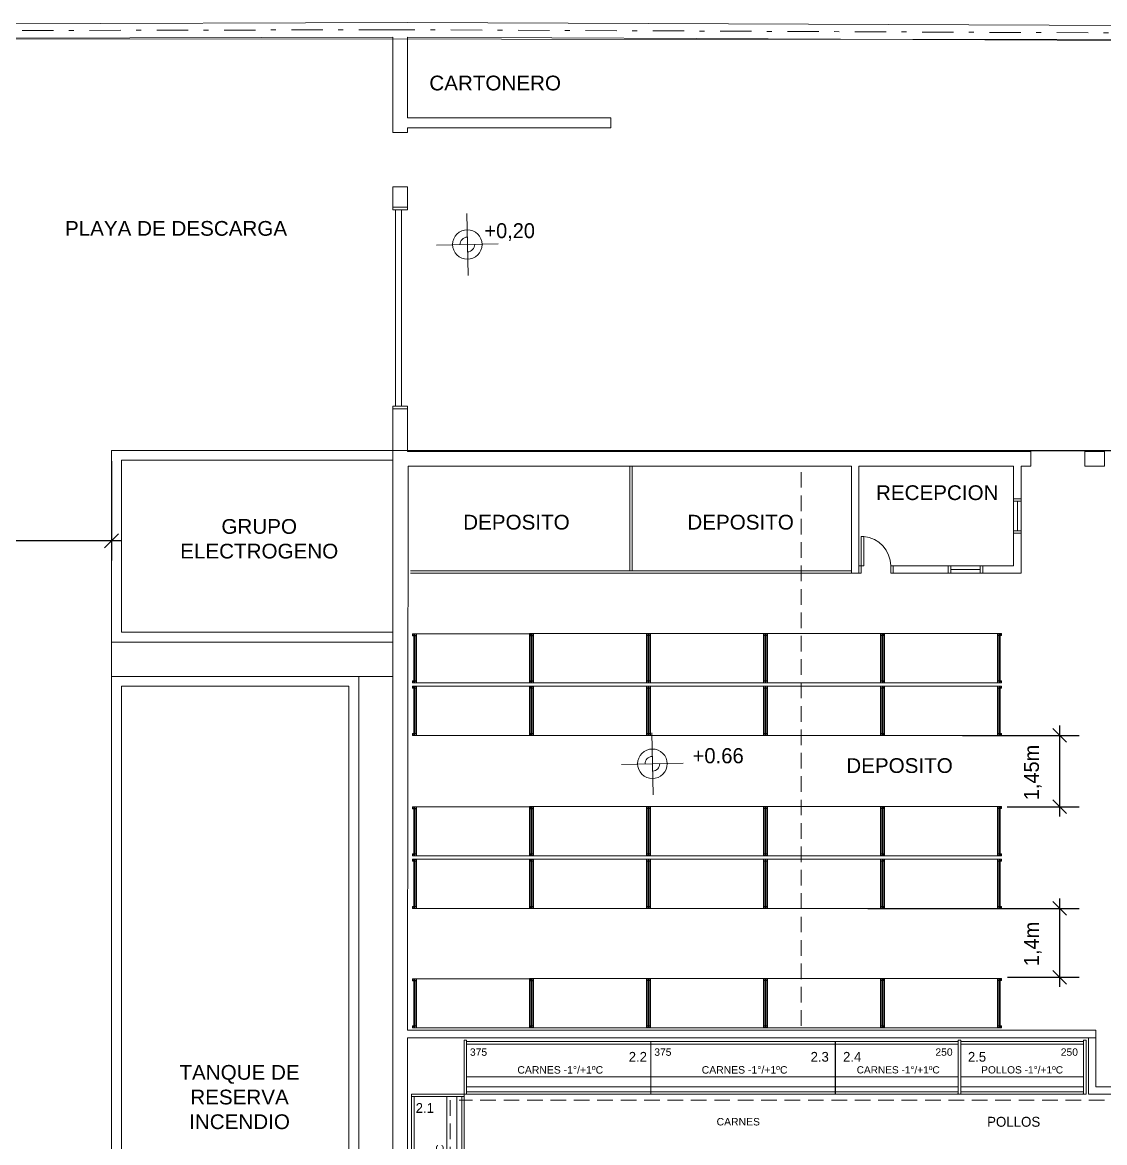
# Model space of a CAD drawing. Header units: metres. Extents: x 1411 to 1550, y 2159 to 2211.
# Drawn here: x 1480.05 to 1502.07, y 2184.21 to 2207 of the extents above; entities that cross this region are included whole.
import ezdxf

# ---------------------------------------------------------------- set-up
doc = ezdxf.new("R2010")
doc.units = ezdxf.units.M
doc.header["$LTSCALE"] = 0.635
doc.header["$PDMODE"] = 1
doc.header["$PDSIZE"] = -2
doc.linetypes.add('STYLE_10', pattern=[0.749969, 0.500031, -0.249939])
doc.linetypes.add('STYLE_12', pattern=[1.999969, 0.999985, -0.500031, 0.000534058, -0.49942])
for name, color, linetype in [('37-Plantas-05', 7, 'Continuous'), ('Cotas', 7, 'Continuous'), ('Equip Varios', 7, 'Continuous'), ('Nuevo', 162, 'Continuous'), ('Numeros equip frio', 1, 'Continuous'), ('Superficies', 7, 'Continuous'), ('texto', 7, 'Continuous'), ('Varios', 7, 'Continuous')]:
    doc.layers.add(name, color=color, linetype=linetype)
doc.styles.add('Arial', font='ARIAL.TTF')
doc.styles.add('Futura', font='')
doc.styles.add('Geneva', font='')
doc.styles.get('Futura').set_extended_font_data('Futura')
doc.styles.get('Geneva').set_extended_font_data('Geneva')
doc.dimstyles.new('Arch', dxfattribs={"dimtxt": 0.101055, "dimasz": 0.280603, "dimexe": 0.396875, "dimexo": 0.198437, "dimgap": 0.001587, "dimtad": 1, "dimzin": 11, "dimtxsty": 'Geneva', "dimblk": 'VW_SLASH', "dimcen": 0, "dimdle": 0.001587, "dimadec": 0, "dimazin": 0, "dimtfac": 0.8, "dimtix": 1, "dimtmove": 0, "dimatfit": 0, "dimldrblk": 'VW_FILLEDARROW', "dimfxl": 1, "dimfrac": 2, "dimtolj": 1, "dimtzin": 11, "dimarcsym": 0})

# ---------------------------------------------------------------- blocks, each defined once
blk = doc.blocks.new('Group')
at = {"color": 7, "linetype": 'Continuous', "lineweight": 5}
for p, q in [((-0.002, 0.038), (0.018, 0.038)), ((-0.002, -0.002), (-0.002, 0.038)), ((0, 0.036), (0, 0)), ((0, 0.036), (0.018, 0.036)), ((0.076, 0), (0, 0)), ((0.018, 0.038), (0.018, 0.036)), ((0.058, 0.038), (0.078, 0.038)), ((0.058, 0.038), (0.058, 0.036)), ((0.076, 0.036), (0.058, 0.036)), ((0.076, 0.036), (0.076, 0)), ((0.078, 0.038), (0.078, -0.002)), ((0.078, -0.002), (-0.002, -0.002))]:
    blk.add_line(p, q, dxfattribs=at)
blk = doc.blocks.new('Group-1')
at = {"color": 7, "linetype": 'Continuous', "lineweight": 5}
for p, q in [((-0.002, 0.998), (-0.002, 0.958)), ((0.078, 0.998), (-0.002, 0.998)), ((-0.002, 0.958), (0.018, 0.958)), ((0.076, 0.996), (0, 0.996)), ((0, 0.96), (0, 0.996)), ((0, 0.96), (0.018, 0.96)), ((0.018, 0.958), (0.018, 0.96)), ((0.058, 0.958), (0.058, 0.96)), ((0.076, 0.96), (0.058, 0.96)), ((0.058, 0.958), (0.078, 0.958)), ((0.076, 0.96), (0.076, 0.996)), ((0.078, 0.958), (0.078, 0.998))]:
    blk.add_line(p, q, dxfattribs=at)
blk = doc.blocks.new('Group-2')
at = {"color": 7, "linetype": 'Continuous', "lineweight": 5}
for p, q in [((2.378, 0.038), (2.378, -0.002)), ((2.398, 0.038), (2.378, 0.038)), ((2.38, 0.036), (2.38, 0)), ((2.38, 0.036), (2.398, 0.036)), ((2.38, 0), (2.456, 0)), ((2.398, 0.038), (2.398, 0.036)), ((2.458, 0.038), (2.438, 0.038)), ((2.438, 0.038), (2.438, 0.036)), ((2.456, 0.036), (2.438, 0.036)), ((2.456, 0.036), (2.456, 0)), ((2.458, -0.002), (2.458, 0.038)), ((2.378, -0.002), (2.458, -0.002))]:
    blk.add_line(p, q, dxfattribs=at)
blk = doc.blocks.new('Group-3')
at = {"color": 7, "linetype": 'Continuous', "lineweight": 5}
for p, q in [((2.378, 0.958), (2.378, 0.998)), ((2.378, 0.998), (2.458, 0.998)), ((2.398, 0.958), (2.378, 0.958)), ((2.38, 0.996), (2.456, 0.996)), ((2.38, 0.96), (2.38, 0.996)), ((2.38, 0.96), (2.398, 0.96)), ((2.398, 0.958), (2.398, 0.96)), ((2.438, 0.958), (2.438, 0.96)), ((2.456, 0.96), (2.438, 0.96)), ((2.458, 0.958), (2.438, 0.958)), ((2.456, 0.96), (2.456, 0.996)), ((2.458, 0.998), (2.458, 0.958))]:
    blk.add_line(p, q, dxfattribs=at)
blk = doc.blocks.new('Rack')
at = {"color": 7, "linetype": 'Continuous', "lineweight": 5}
for points in [[(0.023, 0.978), (0.038, 0.978), (0.038, 0.018), (0.023, 0.018)], [(0.053, 0.978), (0.038, 0.978), (0.038, 0.018), (0.053, 0.018)], [(0.078, 0.998), (2.378, 0.998), (2.378, -0.002), (0.078, -0.002)], [(2.403, 0.978), (2.418, 0.978), (2.418, 0.018), (2.403, 0.018)], [(2.433, 0.978), (2.418, 0.978), (2.418, 0.018), (2.433, 0.018)]]:
    blk.add_lwpolyline(points, close=True, dxfattribs=at)
at = {"color": 7}
for name in ['Group-1', 'Group-3', 'Group', 'Group-2']:
    blk.add_blockref(name, (0, 0), dxfattribs=at)
blk = doc.blocks.new('GROUP-77')
at = {"color": 7, "linetype": 'Continuous', "lineweight": 15}
for p, q in [((10.21654, 28.28861), (10.21654, 27.25194)), ((7.71654, 27.57027), (10.21654, 27.57027)), ((7.71654, 27.36601), (10.21654, 27.36601)), ((7.71654, 27.26861), (10.21654, 27.26861)), ((7.73668, 27.21861), (10.14132, 27.21861))]:
    blk.add_line(p, q, dxfattribs=at)
for points in [[(10.21654, 28.28861), (7.71654, 28.28861), (7.71654, 27.21861), (10.21654, 27.21861)], [(7.71654, 28.28861), (7.71654, 28.23861), (10.21624, 28.23861), (10.21634, 28.28861)]]:
    blk.add_lwpolyline(points, close=True, dxfattribs=at)
blk.add_arc((10.18654, 27.24694), 0.03, 270, 0, dxfattribs=at)
at = {"color": 2, "attachment_point": 5, "style": 'Arial'}
for s, insert, char_height, line_spacing_factor in [('250', (9.92713, 28.07415), 0.150054, 1.003655), (' CARNES -1°/+1ºC', (8.96654, 27.71276), 0.1466882, 1.026684)]:
    blk.add_mtext(s, dxfattribs=dict(at, insert=insert, char_height=char_height, line_spacing_factor=line_spacing_factor))
blk = doc.blocks.new('GROUP-78')
at = {"color": 7, "linetype": 'Continuous', "lineweight": 15}
for p, q in [((12.76654, 28.28861), (12.76654, 27.25194)), ((10.26654, 27.57027), (12.76654, 27.57027)), ((10.26654, 27.36601), (12.76654, 27.36601)), ((10.26654, 27.26861), (12.76654, 27.26861)), ((10.28668, 27.21861), (12.69132, 27.21861))]:
    blk.add_line(p, q, dxfattribs=at)
for points in [[(12.76654, 28.28861), (10.26654, 28.28861), (10.26654, 27.21861), (12.76654, 27.21861)], [(10.26654, 28.28861), (10.26654, 28.23861), (12.76624, 28.23861), (12.76634, 28.28861)]]:
    blk.add_lwpolyline(points, close=True, dxfattribs=at)
blk.add_arc((12.73654, 27.24694), 0.03, 270, 0, dxfattribs=at)
at = {"color": 2, "attachment_point": 5, "style": 'Arial'}
for s, insert, char_height, line_spacing_factor in [('250', (12.47713, 28.07415), 0.150054, 1.003655), ('POLLOS -1°/+1ºC', (11.51654, 27.71276), 0.1476478, 1.020011)]:
    blk.add_mtext(s, dxfattribs=dict(at, insert=insert, char_height=char_height, line_spacing_factor=line_spacing_factor))
blk = doc.blocks.new('MONTECARLO_CAR__375')
at = {"color": 7, "linetype": 'Continuous', "lineweight": 15}
for p, q in [((0, 1.07), (3.75, 1.07)), ((0, 0.35167), (3.75, 0.35167)), ((0, 0.1474), (3.75, 0.1474)), ((0, 0.05), (3.75, 0.05)), ((0.03, 0), (3.7207, 0))]:
    blk.add_line(p, q, dxfattribs=at)
for points in [[(0, 1.07), (3.75, 1.07), (3.75, 0), (0, 0)], [(0, 1.07), (0, 1.02), (3.7499, 1.02), (3.75, 1.07)]]:
    blk.add_lwpolyline(points, close=True, dxfattribs=at)
at = {"color": 2, "attachment_point": 5, "style": 'Arial'}
for s, insert, char_height, line_spacing_factor in [('375', (0.24178, 0.85554), 0.150054, 1.003655), (' CARNES -1°/+1ºC', (1.875, 0.49415), 0.1516009, 0.993414)]:
    blk.add_mtext(s, dxfattribs=dict(at, insert=insert, char_height=char_height, line_spacing_factor=line_spacing_factor))
blk = doc.blocks.new('*D263')
at = {"color": 0, "linetype": 'Continuous', "lineweight": -2}
for p, q in [((1481.867, 2198.072), (1481.867, 2196.054)), ((1475.867, 2197.823), (1475.867, 2196.054)), ((1475.867, 2196.451), (1475.668, 2196.451)), ((1481.867, 2196.451), (1475.867, 2196.451)), ((1482.065, 2196.451), (1481.867, 2196.451))]:
    blk.add_line(p, q, dxfattribs=at)
at = {"color": 0, "linetype": 'Continuous', "lineweight": 20}
for p, q in [((1476.007, 2196.591), (1475.726, 2196.311)), ((1481.726, 2196.311), (1482.007, 2196.591))]:
    blk.add_line(p, q, dxfattribs=at)
at = {"layer": 'Defpoints', "color": 0, "lineweight": 0}
for p in [(1481.867, 2198.271), (1475.867, 2198.022), (1481.867, 2196.451)]:
    blk.add_point(p, dxfattribs=at)
at = {"color": 0, "insert": (1478.373, 2197.927), "char_height": 0.5053, "attachment_point": 1, "line_spacing_factor": 0.96736, "style": 'Geneva'}
blk.add_mtext('6m', dxfattribs=at)
blk = doc.blocks.new('VW_FILLEDARROW')
at = {"color": 0, "lineweight": -2}
blk.add_solid([(0, 0), (-1.414, -0.379), (-1.414, 0.379)], dxfattribs=at)
blk = doc.blocks.new('VW_SLASH')
at = {"color": 0, "linetype": 'ByBlock', "lineweight": -2}
blk.add_line((0, 0), (-1, 0), dxfattribs=at)
at = {"color": 0, "linetype": 'ByBlock', "lineweight": 20}
blk.add_line((-0.5, -0.5), (0.5, 0.5), dxfattribs=at)
blk = doc.blocks.new('*D265')
at = {"color": 0, "linetype": 'Continuous', "lineweight": -2}
for p, q in [((1501.157, 2188.973), (1501.157, 2189.172)), ((1497.255, 2188.973), (1501.553, 2188.973)), ((1501.157, 2187.571), (1501.157, 2188.973)), ((1500.095, 2187.571), (1501.553, 2187.571)), ((1501.157, 2187.373), (1501.157, 2187.571))]:
    blk.add_line(p, q, dxfattribs=at)
at = {"color": 0, "linetype": 'Continuous', "lineweight": 20}
for p, q in [((1501.297, 2188.833), (1501.016, 2189.113)), ((1501.016, 2187.711), (1501.297, 2187.431))]:
    blk.add_line(p, q, dxfattribs=at)
at = {"layer": 'Defpoints', "color": 0, "lineweight": 0}
for p in [(1497.057, 2188.973), (1499.897, 2187.571), (1501.157, 2187.571)]:
    blk.add_point(p, dxfattribs=at)
at = {"color": 0, "insert": (1500.43, 2187.798), "char_height": 0.3032, "attachment_point": 1, "rotation": 90, "line_spacing_factor": 0.96736, "style": 'Geneva'}
blk.add_mtext('1,4m', dxfattribs=at)
blk = doc.blocks.new('*D266')
at = {"color": 0, "linetype": 'Continuous', "lineweight": 20}
for p, q in [((1501.297, 2192.353), (1501.016, 2192.633)), ((1501.016, 2191.181), (1501.297, 2190.901))]:
    blk.add_line(p, q, dxfattribs=at)
at = {"color": 0, "linetype": 'Continuous', "lineweight": -2}
for p, q in [((1501.157, 2192.493), (1501.157, 2192.692)), ((1499.175, 2192.493), (1501.553, 2192.493)), ((1501.157, 2191.041), (1501.157, 2192.493)), ((1500.09, 2191.041), (1501.553, 2191.041)), ((1501.157, 2190.843), (1501.157, 2191.041))]:
    blk.add_line(p, q, dxfattribs=at)
at = {"layer": 'Defpoints', "color": 0, "lineweight": 0}
for p in [(1498.977, 2192.493), (1499.892, 2191.041), (1501.157, 2191.041)]:
    blk.add_point(p, dxfattribs=at)
at = {"color": 0, "insert": (1500.43, 2191.174), "char_height": 0.3032, "attachment_point": 1, "rotation": 90, "line_spacing_factor": 0.96736, "style": 'Geneva'}
blk.add_mtext('1,45m', dxfattribs=at)

msp = doc.modelspace()

# ---------------------------------------------------------------- linework, layer by layer
at = {"layer": '37-Plantas-05', "color": 83, "linetype": 'Continuous', "lineweight": 15}
for p, q in [((1487.893, 2207.001), (1458.923, 2206.909)), ((1487.591, 2206.702), (1458.622, 2206.611)), ((1487.591, 2204.757), (1487.591, 2206.701)), ((1532.525, 2206.501), (1487.891, 2206.701)), ((1487.891, 2205.057), (1487.891, 2206.699)), ((1492.023, 2205.057), (1487.891, 2205.057)), ((1492.023, 2204.857), (1492.023, 2205.057)), ((1487.891, 2204.757), (1487.591, 2204.757)), ((1492.023, 2204.857), (1487.891, 2204.857)), ((1487.891, 2204.757), (1487.891, 2204.857)), ((1487.591, 2203.239), (1487.591, 2203.657)), ((1487.891, 2203.657), (1487.591, 2203.657)), ((1487.891, 2203.24), (1487.891, 2203.657)), ((1500.569, 2198.271), (1487.891, 2198.271)), ((1500.569, 2198.271), (1500.569, 2197.971)), ((1487.899, 2197.971), (1496.919, 2197.971)), ((1492.408, 2197.971), (1492.408, 2195.841)), ((1492.458, 2197.971), (1492.458, 2195.841)), ((1496.919, 2195.791), (1496.919, 2197.971)), ((1500.219, 2197.971), (1497.069, 2197.971)), ((1497.069, 2195.941), (1497.069, 2197.971)), ((1497.069, 2197.971), (1500.219, 2197.971)), ((1500.219, 2197.306), (1500.219, 2197.971)), ((1500.369, 2197.306), (1500.369, 2197.971)), ((1500.369, 2197.971), (1500.569, 2197.971)), ((1500.369, 2197.306), (1500.219, 2197.306)), ((1500.219, 2195.941), (1500.219, 2196.606)), ((1500.369, 2196.606), (1500.219, 2196.606)), ((1500.369, 2195.791), (1500.369, 2196.606)), ((1496.919, 2195.841), (1487.947, 2195.841)), ((1496.919, 2195.791), (1487.947, 2195.791)), ((1497.069, 2195.791), (1496.919, 2195.791)), ((1498.889, 2195.941), (1497.769, 2195.941)), ((1498.889, 2195.791), (1497.769, 2195.791)), ((1498.889, 2195.791), (1498.889, 2195.941)), ((1499.589, 2195.791), (1499.589, 2195.941)), ((1499.589, 2195.941), (1500.219, 2195.941)), ((1499.589, 2195.791), (1500.369, 2195.791))]:
    msp.add_line(p, q, dxfattribs=at)
at = {"layer": '37-Plantas-05', "color": 4, "linetype": 'STYLE_12', "lineweight": 15}
for p, q in [((1487.532, 2206.852), (1416.921, 2206.691)), ((1533.233, 2206.651), (1487.532, 2206.852))]:
    msp.add_line(p, q, dxfattribs=at)
at = {"layer": '37-Plantas-05', "color": 151, "linetype": 'Continuous', "lineweight": 15}
for p, q in [((1487.641, 2199.189), (1487.641, 2203.189)), ((1487.769, 2199.19), (1487.769, 2203.19)), ((1500.294, 2197.256), (1500.294, 2196.656)), ((1499.539, 2195.866), (1498.939, 2195.866))]:
    msp.add_line(p, q, dxfattribs=at)
at = {"layer": '37-Plantas-05', "color": 2, "linetype": 'STYLE_10', "lineweight": 15}
msp.add_line((1495.894, 2197.851), (1495.894, 2186.491), dxfattribs=at)
at = {"layer": '37-Plantas-05', "color": 70, "linetype": 'Continuous', "lineweight": 15}
for p, q in [((1500.219, 2196.656), (1500.219, 2197.256)), ((1500.369, 2197.256), (1500.369, 2196.656)), ((1498.939, 2195.941), (1499.539, 2195.941)), ((1499.539, 2195.791), (1498.939, 2195.791))]:
    msp.add_line(p, q, dxfattribs=at)
at = {"layer": '37-Plantas-05', "color": 144, "linetype": 'Continuous', "lineweight": 15}
for p, q in [((1497.069, 2195.791), (1497.069, 2195.941)), ((1497.119, 2195.941), (1497.069, 2195.941)), ((1497.119, 2195.791), (1497.069, 2195.791)), ((1497.119, 2195.791), (1497.119, 2195.941)), ((1497.719, 2195.791), (1497.719, 2195.941)), ((1497.769, 2195.941), (1497.719, 2195.941)), ((1497.769, 2195.791), (1497.719, 2195.791)), ((1497.769, 2195.791), (1497.769, 2195.941))]:
    msp.add_line(p, q, dxfattribs=at)
for points in [[(1487.891, 2203.189), (1487.891, 2203.239), (1487.591, 2203.239), (1487.591, 2203.189)], [(1500.219, 2197.306), (1500.219, 2197.256), (1500.369, 2197.256), (1500.369, 2197.306)], [(1500.219, 2196.656), (1500.219, 2196.606), (1500.369, 2196.606), (1500.369, 2196.656)], [(1498.939, 2195.941), (1498.889, 2195.941), (1498.889, 2195.791), (1498.939, 2195.791)], [(1499.589, 2195.941), (1499.539, 2195.941), (1499.539, 2195.791), (1499.589, 2195.791)]]:
    msp.add_lwpolyline(points, close=True, dxfattribs=at)
at = {"layer": '37-Plantas-05', "color": 151, "linetype": 'Continuous', "lineweight": 15}
msp.add_lwpolyline([(1497.169, 2196.541), (1497.119, 2196.541), (1497.119, 2195.941), (1497.169, 2195.941), (1497.169, 2196.541)], close=True, dxfattribs=at)
msp.add_arc((1497.116, 2195.941), 0.602, 0, 85.0211, dxfattribs=at)
at = {"layer": 'Nuevo', "color": 83, "linetype": 'Continuous', "lineweight": 15}
for p, q in [((1487.591, 2199.139), (1487.591, 2186.491)), ((1487.891, 2198.271), (1487.891, 2199.139)), ((1487.591, 2198.291), (1481.867, 2198.291)), ((1481.867, 2198.291), (1481.867, 2194.391)), ((1487.591, 2198.091), (1482.067, 2198.091)), ((1482.067, 2198.091), (1482.067, 2194.591)), ((1502.069, 2198.271), (1501.669, 2198.271)), ((1501.669, 2198.271), (1501.669, 2197.971)), ((1502.069, 2198.271), (1502.069, 2197.971)), ((1487.899, 2197.971), (1487.891, 2186.491)), ((1501.669, 2197.971), (1502.069, 2197.971)), ((1487.591, 2194.591), (1482.067, 2194.591)), ((1487.591, 2194.391), (1481.867, 2194.391)), ((1481.867, 2193.691), (1481.867, 2174.091)), ((1486.897, 2193.691), (1481.867, 2193.691)), ((1486.897, 2193.691), (1486.897, 2177.741)), ((1482.067, 2193.491), (1482.067, 2177.941)), ((1486.697, 2193.491), (1482.067, 2193.491)), ((1486.697, 2193.491), (1486.697, 2177.941)), ((1487.591, 2186.491), (1487.591, 2169.021)), ((1487.891, 2186.491), (1501.891, 2186.491)), ((1501.891, 2186.491), (1501.891, 2186.341)), ((1487.891, 2186.341), (1487.891, 2169.221)), ((1501.891, 2186.341), (1487.891, 2186.341))]:
    msp.add_line(p, q, dxfattribs=at)
at = {"layer": 'Nuevo', "color": 111, "linetype": 'Continuous', "lineweight": 15}
for p, q in [((1501.741, 2186.341), (1501.741, 2185.191)), ((1501.741, 2186.341), (1501.891, 2186.341)), ((1501.891, 2186.341), (1501.891, 2185.341)), ((1502.225, 2185.341), (1501.891, 2185.341)), ((1502.225, 2185.191), (1501.741, 2185.191))]:
    msp.add_line(p, q, dxfattribs=at)
at = {"layer": 'Nuevo', "color": 2, "linetype": 'STYLE_10', "lineweight": 15}
for p, q in [((1488.759, 2185.071), (1488.759, 2170.04)), ((1506.354, 2185.071), (1488.937, 2185.071))]:
    msp.add_line(p, q, dxfattribs=at)
at = {"layer": 'Nuevo', "color": 144, "linetype": 'Continuous', "lineweight": 15}
msp.add_lwpolyline([(1487.891, 2199.139), (1487.891, 2199.189), (1487.591, 2199.189), (1487.591, 2199.139)], close=True, dxfattribs=at)
at = {"layer": 'Nuevo', "color": 111, "linetype": 'Continuous', "lineweight": 15}
for points in [[(1489.041, 2186.291), (1489.091, 2186.291), (1489.091, 2185.191), (1489.041, 2185.191)], [(1499.091, 2186.291), (1499.141, 2186.291), (1499.141, 2185.191), (1499.091, 2185.191)], [(1501.641, 2186.291), (1501.691, 2186.291), (1501.691, 2185.191), (1501.641, 2185.191)], [(1487.971, 2185.191), (1489.041, 2185.191), (1489.041, 2185.141), (1487.971, 2185.141)]]:
    msp.add_lwpolyline(points, close=True, dxfattribs=at)
at = {"layer": 'Superficies', "color": 190, "linetype": 'Continuous', "lineweight": 9}
msp.add_lwpolyline([(1418.25, 2206.692), (1532.724, 2206.64), (1532.724, 2206.654), (1532.934, 2206.64), (1532.724, 2206.64), (1532.775, 2198.271), (1481.867, 2198.291), (1481.867, 2171.841), (1484.729, 2171.841), (1484.729, 2174.091), (1487.541, 2174.076), (1487.591, 2169.021), (1489.53, 2169.021), (1489.53, 2164.404), (1489.53, 2163.254), (1475.867, 2163.254)], dxfattribs=at)
for points in [[(1481.867, 2198.291), (1487.591, 2198.291), (1487.591, 2194.391), (1481.867, 2194.391)], [(1487.591, 2198.291), (1532.972, 2198.291), (1532.972, 2165.533), (1487.591, 2165.533)], [(1481.867, 2193.691), (1487.591, 2193.691), (1487.591, 2174.091), (1481.867, 2174.091)]]:
    msp.add_lwpolyline(points, close=True, dxfattribs=at)
at = {"layer": 'Varios', "color": 83, "linetype": 'Continuous', "lineweight": 15}
msp.add_line((1532.723, 2206.8), (1487.893, 2207.001), dxfattribs=at)
at = {"layer": 'Varios', "color": 7, "linetype": 'Continuous', "lineweight": 5}
for p, q in [((1489.119, 2201.851), (1489.092, 2203.11)), ((1489.735, 2202.495), (1488.476, 2202.467)), ((1492.884, 2191.285), (1492.856, 2192.544)), ((1493.499, 2191.929), (1492.24, 2191.901))]:
    msp.add_line(p, q, dxfattribs=at)
at = {"layer": 'Varios', "color": 7, "linetype": 'Continuous', "lineweight": 5, "flags": 128}
for points in [[(1488.805, 2202.481, -0.414214), (1489.105, 2202.781, -0.414214), (1489.405, 2202.481, -0.414214), (1489.105, 2202.181, -0.414214)], [(1492.57, 2191.915, -0.414214), (1492.87, 2192.215, -0.414214), (1493.17, 2191.915, -0.414214), (1492.87, 2191.615, -0.414214)]]:
    msp.add_lwpolyline(points, format="xyb", close=True, dxfattribs=at)
at = {"layer": 'Varios', "color": 7, "linetype": 'Continuous', "lineweight": 5}
for centre, start, end in [((1489.105, 2202.481), 91.2385, 181.2767), ((1489.105, 2202.481), 271.2757, 1.2375), ((1492.87, 2191.915), 91.2385, 181.2767), ((1492.87, 2191.915), 271.2757, 1.2375)]:
    msp.add_arc(centre, 0.15, start, end, dxfattribs=at)

# ---------------------------------------------------------------- block references
at = {"layer": 'Equip Varios', "color": 7, "xscale": -1}
for p in [(1490.45, 2193.563), (1492.828, 2193.565), (1495.208, 2193.565), (1497.588, 2193.565), (1499.968, 2193.565), (1490.45, 2192.493), (1492.828, 2192.495), (1495.208, 2192.495), (1497.588, 2192.495), (1499.968, 2192.495), (1490.45, 2190.043), (1492.828, 2190.045), (1495.208, 2190.045), (1497.588, 2190.045), (1499.968, 2190.045), (1490.45, 2188.973), (1492.828, 2188.975), (1495.208, 2188.975), (1497.588, 2188.975), (1499.968, 2188.975), (1490.45, 2186.543), (1492.828, 2186.545), (1495.208, 2186.545), (1497.588, 2186.545), (1499.968, 2186.545)]:
    msp.add_blockref('Rack', p, dxfattribs=at)
at = {"layer": 'Nuevo', "color": 111}
for name, p in [('MONTECARLO_CAR__375', (1489.091, 2185.191)), ('MONTECARLO_CAR__375', (1492.841, 2185.191)), ('GROUP-77', (1488.875, 2157.973)), ('GROUP-78', (1488.875, 2157.973))]:
    msp.add_blockref(name, p, dxfattribs=at)
at = {"layer": 'Nuevo', "color": 111, "rotation": 90}
msp.add_blockref('MONTECARLO_CAR__375', (1489.041, 2181.391), dxfattribs=at)

# ---------------------------------------------------------------- texts
at = {"layer": '37-Plantas-05', "color": 2, "insert": (1489.671, 2205.765), "char_height": 0.3001, "width": 3.825, "attachment_point": 5, "line_spacing_factor": 1.003631, "style": 'Arial'}
msp.add_mtext('CARTONERO', dxfattribs=at)
at = {"layer": '37-Plantas-05', "color": 2, "attachment_point": 5, "style": 'Arial'}
for s, insert, char_height, line_spacing_factor in [('PLAYA DE DESCARGA', (1483.179, 2202.807), 0.30012, 1.003631), ('RECEPCION', (1498.664, 2197.429), 0.3001, 1.003631), ('DEPOSITO', (1490.104, 2196.829), 0.3001, 1.003631), ('DEPOSITO', (1494.664, 2196.829), 0.3001, 1.003631), ('DEPOSITO', (1497.897, 2191.876), 0.3001, 1.003631), ('CARNES ', (1494.617, 2184.63), 0.1516, 1.987015)]:
    msp.add_mtext(s, dxfattribs=dict(at, insert=insert, char_height=char_height, line_spacing_factor=line_spacing_factor))
at = {"layer": 'Nuevo', "color": 2, "char_height": 0.30012, "width": 3.825, "attachment_point": 5, "line_spacing_factor": 1.003631, "style": 'Arial'}
for s, insert in [('GRUPO\\PELECTROGENO', (1484.871, 2196.491)), ('TANQUE DE RESERVA INCENDIO', (1484.471, 2185.131))]:
    msp.add_mtext(s, dxfattribs=dict(at, insert=insert))
at = {"layer": 'Numeros equip frio', "color": 190, "char_height": 0.1987, "attachment_point": 1, "line_spacing_factor": 0.96736, "style": 'Futura'}
for s, insert in [('2.2', (1492.389, 2186.051)), ('2.3', (1496.089, 2186.051)), ('2.4', (1496.749, 2186.051)), ('2.5', (1499.289, 2186.051)), ('2.1', (1488.055, 2185.01))]:
    msp.add_mtext(s, dxfattribs=dict(at, insert=insert))
at = {"layer": 'texto', "color": 2, "insert": (1500.219, 2184.628), "char_height": 0.2021, "attachment_point": 5, "line_spacing_factor": 1.490296, "style": 'Futura'}
msp.add_mtext('POLLOS', dxfattribs=at)
at = {"layer": 'Varios', "color": 7, "line_spacing_factor": 0.96736, "style": 'Futura'}
for s, insert, char_height, attachment_point in [('+0,20', (1489.454, 2202.914), 0.3031, 1), ('+0.66', (1494.728, 2192.233), 0.308, 3)]:
    msp.add_mtext(s, dxfattribs=dict(at, insert=insert, char_height=char_height, attachment_point=attachment_point))

# ---------------------------------------------------------------- dimensions: what is measured, and where the dimension line sits
at = {"layer": 'Cotas', "color": 190, "linetype": 'Continuous', "lineweight": 9}
dim = msp.add_linear_dim(base=(1481.867, 2196.451), p1=(1475.867, 2198.022), p2=(1481.867, 2198.271), dimstyle='Arch', override={"dimtxt": 0.505284, "dimgap": 0.79375, "dimpost": '<>m', "dimtxsty": 'Arial', "dimtmove": 2}, dxfattribs=at)
dim.commit()
dim.dimension.update_dxf_attribs({"geometry": '*D263', "text_midpoint": (1478.867, 2196.451)})
for base, p1, p2, picture, middle in [((1501.157, 2191.041), (1498.977, 2192.493), (1499.892, 2191.041), '*D266', (1501.157, 2191.767)), ((1501.157, 2187.571), (1497.057, 2188.973), (1499.897, 2187.571), '*D265', (1501.157, 2188.272))]:
    dim = msp.add_linear_dim(base=base, p1=p1, p2=p2, angle=90, dimstyle='Arch', override={"dimtxt": 0.303166, "dimgap": 0.3175, "dimpost": '<>m', "dimtxsty": 'Arial', "dimtmove": 2}, dxfattribs=at)
    dim.commit()
    dim.dimension.update_dxf_attribs({"geometry": picture, "text_midpoint": middle})

doc.saveas('drawing.dxf')
